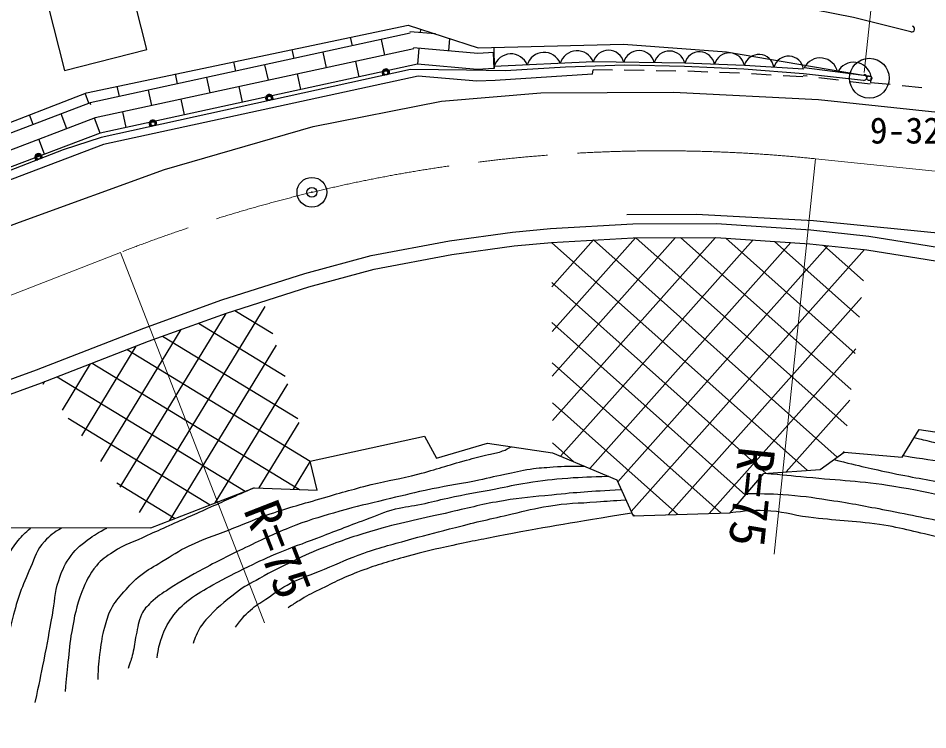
# Model space of a CAD drawing. Units: millimetres at full size, sheet at 1:1000; details may follow other scales. Extents: x 40000 to 680000, y 20000 to 380000.
# Drawn here: x 452780 to 498566, y 257209 to 293018 of the extents above; entities that cross this region are included whole.
import ezdxf
from ezdxf.enums import TextEntityAlignment as Align

# ---------------------------------------------------------------- set-up
doc = ezdxf.new("R2010")
doc.units = ezdxf.units.MM
doc.header["$LTSCALE"] = 1000
doc.header["$PDMODE"] = 32
doc.header["$PDSIZE"] = 500
doc.linetypes.add('CHAIN', pattern=[18.5, 12, -1.5, 3.5, -1.5])
for name, color, linetype, lineweight in [('M-BGD', 7, 'Continuous', 25), ('M-BMK', 2, 'CHAIN', 13), ('M-BMK-SRVR', 3, 'Continuous', 25), ('M-STR-HTXT', 7, 'Continuous', 13), ('M-STR-STRC', 7, 'Continuous', 25)]:
    doc.layers.add(name, color=color, linetype=linetype, lineweight=lineweight)
doc.styles.add('ＭＳ ゴシック', font='')
doc.styles.get('ＭＳ ゴシック').set_extended_font_data('MS Gothic')

msp = doc.modelspace()

# ---------------------------------------------------------------- linework, layer by layer
at = {"layer": 'M-BGD'}
for p, q in [((472407, 292672), (475926, 291535)), ((472504, 292259), (456395, 288765)), ((473777, 292229), (472485, 292340)), ((473026, 292294), (473041, 292467)), ((469601, 291629), (469507, 292063)), ((471236, 291165), (471067, 291947)), ((474453, 291369), (474506, 291994)), ((472688, 291480), (456652, 288002)), ((466669, 290993), (466571, 291445)), ((468304, 290529), (468135, 291311)), ((475913, 291244), (472678, 291520)), ((472890, 290699), (472958, 291497)), ((476724, 291284), (475913, 291246)), ((476744, 290484), (476707, 291283)), ((476717, 291555), (476744, 290484)), ((463737, 290357), (463635, 290828)), ((469940, 290065), (469770, 290847)), ((481725, 290817), (476742, 290584)), ((465373, 289893), (465203, 290675)), ((476744, 290484), (475879, 290444)), ((481695, 290205), (481719, 290417)), ((482690, 290404), (481719, 290417)), ((484290, 290382), (483290, 290396)), ((485890, 290360), (484890, 290374)), ((487489, 290310), (486490, 290348)), ((489088, 290250), (488088, 290288)), ((495713, 290090), (492341, 290522)), ((460805, 289722), (460699, 290211)), ((462441, 289258), (462271, 290040)), ((467008, 289430), (466839, 290211)), ((476787, 289886), (475868, 289843)), ((481695, 290205), (476787, 289886)), ((490685, 290159), (489687, 290219)), ((492282, 290062), (491284, 290122)), ((492488, 290100), (492290, 290125)), ((494075, 289897), (493083, 290024)), ((495713, 290090), (495679, 289788)), ((457873, 289086), (457763, 289594)), ((459509, 288622), (459339, 289404)), ((464076, 288794), (463907, 289576)), ((495662, 289693), (494670, 289820)), ((495679, 289788), (496675, 289692)), ((497272, 289635), (498267, 289538)), ((456342, 288736), (456150, 289241)), ((461144, 288158), (460975, 288940)), ((456398, 288757), (439086, 282196)), ((456432, 288656), (456407, 288768)), ((456653, 287998), (439369, 281448)), ((453536, 287673), (453353, 288156)), ((455223, 287456), (454939, 288204)), ((458212, 287522), (458043, 288304)), ((456909, 287240), (456625, 287988)), ((454103, 286176), (453820, 286925)), ((479627, 281737), (492504, 270264)), ((479638, 279495), (481745, 281859)), ((479650, 277252), (483856, 281974)), ((479661, 275010), (485871, 281980)), ((479673, 272768), (487885, 281986)), ((480083, 270974), (489781, 281860)), ((481548, 270363), (491676, 281732)), ((481745, 281859), (494007, 270934)), ((483870, 281974), (494500, 272504)), ((486117, 281981), (494707, 274329)), ((488404, 281953), (494914, 276153)), ((490843, 281788), (495120, 277978)), ((493316, 281594), (495327, 279803)), ((482958, 269691), (493541, 281570)), ((483633, 268194), (495375, 281374)), ((479637, 279719), (490411, 270120)), ((485491, 268025), (495231, 278958)), ((465197, 278517), (458875, 268137)), ((463225, 278164), (457903, 269425)), ((463683, 278311), (465599, 277145)), ((461856, 277668), (466226, 275006)), ((479647, 277700), (489390, 269021)), ((460972, 277348), (456931, 270713)), ((460047, 277013), (466853, 272868)), ((465767, 276570), (460381, 267727)), ((458707, 276512), (455959, 272001)), ((458266, 276342), (467479, 270730)), ((487557, 268088), (494939, 276374)), ((456504, 275659), (466934, 269306)), ((479658, 275682), (488161, 268107)), ((456408, 275622), (454987, 273289)), ((454110, 274732), (454015, 274577)), ((454741, 274976), (464202, 269213)), ((466338, 274623), (462683, 268623)), ((479668, 273664), (485981, 268040)), ((491439, 270191), (494646, 273791)), ((455293, 272884), (462442, 268529)), ((466909, 272677), (464900, 269379)), ((479678, 271646), (480741, 270699)), ((494295, 271142), (494354, 271208)), ((467479, 270730), (466619, 269317)), ((457746, 269634), (460683, 267845)), ((483687, 268075), (483801, 267973)), ((459455, 267367), (444734, 267345))]:
    msp.add_line(p, q, dxfattribs=at)
msp.add_lwpolyline([(453143, 298143), (455112, 290385), (459256, 291437), (457287, 299195)], close=True, dxfattribs=at)
for points in [[(439652, 280700), (436556, 279765), (433689, 279736), (429724, 282454), (426855, 289141), (430153, 283065), (433262, 281066), (436131, 281477), (456225, 289270), (472407, 292672)], [(475926, 291535), (483241, 291720), (488440, 291325), (495713, 290090)], [(492306, 290461), (489332, 290641), (486334, 290754), (481725, 290817)], [(475879, 290444), (472872, 290701), (456909, 287240), (439652, 280700)], [(475868, 289843), (472911, 290096), (457080, 286663), (439865, 280139)], [(442986, 271410), (453700, 275324), (459097, 277414), (463036, 278840), (467215, 280175), (470550, 281077), (474491, 281823), (477669, 282255), (479574, 282435), (483716, 282674), (487925, 282687), (492683, 282366), (495596, 282055), (501676, 281077), (507774, 280140), (513189, 279426), (519547, 278484), (524061, 277947)], [(443226, 270753), (453946, 274669), (459343, 276758), (463262, 278177), (467413, 279504), (470706, 280395), (474604, 281132), (477749, 281559), (479627, 281737), (483737, 281974), (487903, 281986), (492622, 281669), (495503, 281361), (501567, 280385), (507675, 279447), (513092, 278733), (519454, 277790), (523985, 277252)], [(459455, 267367), (464651, 269388), (467833, 269274), (467479, 270730), (473234, 271988), (473830, 270871), (476401, 271636), (479681, 271141), (482912, 269795), (483734, 267971), (488624, 268121), (490319, 270114), (493139, 270308), (494351, 271182), (497274, 270927), (498129, 272324), (512151, 270244), (514459, 263367)]]:
    msp.add_lwpolyline(points, dxfattribs=at)
for centre, radius, start, end in [((477585, 290347), 876, 21.0441, 164.3097), ((479246, 290425), 876, 21.0441, 164.3097), ((480907, 290503), 876, 21.0441, 164.3097), ((482490, 290615), 792, 13.236, 165.2013), ((484027, 290594), 792, 13.236, 165.2013), ((485563, 290573), 792, 13.236, 165.2013), ((487077, 290557), 769, 10.5218, 165.1514), ((488576, 290501), 769, 10.5218, 165.1514), ((490066, 290434), 762, 8.846, 164.2322), ((491553, 290344), 762, 8.846, 164.2322), ((493146, 290115), 902, 12.2499, 153.1432), ((494832, 289899), 902, 12.2499, 153.1432)]:
    msp.add_arc(centre, radius, start, end, dxfattribs=at)
for points, knots in [([(512949, 267867), (511977, 268210), (511719, 268306), (510920, 268554), (510311, 268743), (509964, 268832), (509353, 269012), (507847, 269457), (507016, 269750), (505502, 270164), (504153, 270534), (503395, 270735), (502033, 271054), (500766, 271351), (500030, 271393), (498764, 271690), (498415, 271772), (498300, 271797), (497874, 271907)], [0, 0, 0, 0, 1, 1, 1, 2, 2, 2, 3, 3, 3, 4, 4, 4, 5, 5, 5, 6, 6, 6, 6]), ([(456799, 259741), (456831, 260428), (456836, 260630), (456917, 261193), (456983, 261654), (457016, 261916), (457137, 262366), (457235, 262729), (457280, 262942), (457454, 263276), (457650, 263654), (457819, 263833), (458099, 264153), (458405, 264503), (458581, 264701), (458947, 264987), (459338, 265293), (459592, 265416), (460016, 265673), (460543, 265993), (460826, 266198), (461381, 266466), (462134, 266829), (462592, 266952), (463369, 267260), (464110, 267554), (464517, 267743), (465270, 268006), (466311, 268371), (466912, 268522), (467971, 268832), (468972, 269124), (469533, 269292), (470545, 269546), (471459, 269775), (471988, 269833), (472899, 270073), (473859, 270326), (474382, 270518), (475340, 270776), (475775, 270894), (476020, 270954), (476458, 271062), (476703, 271122), (476848, 271129), (477086, 271213), (477300, 271288), (477379, 271328), (477615, 271453)], [0, 0, 0, 0, 1, 1, 1, 2, 2, 2, 3, 3, 3, 4, 4, 4, 5, 5, 5, 6, 6, 6, 7, 7, 7, 8, 8, 8, 9, 9, 9, 10, 10, 10, 11, 11, 11, 12, 12, 12, 13, 13, 13, 14, 14, 14, 15, 15, 15, 16, 16, 16, 16]), ([(493828, 270805), (495254, 270460), (495633, 270368), (496797, 270125), (497971, 269881), (498635, 269776), (499813, 269559), (500415, 269448), (500752, 269386), (501355, 269278), (502879, 269004), (503735, 268861), (505259, 268581), (505782, 268484), (506073, 268415), (506596, 268317), (507946, 268064), (508720, 268004), (510056, 267685), (510975, 267466), (511480, 267303), (512373, 266995), (512761, 266861), (512891, 266818), (513361, 266639)], [0, 0, 0, 0, 1, 1, 1, 2, 2, 2, 3, 3, 3, 4, 4, 4, 5, 5, 5, 6, 6, 6, 7, 7, 7, 8, 8, 8, 8]), ([(497323, 271007), (499297, 270702), (499810, 270620), (501400, 270343), (503231, 270024), (504264, 269875), (506076, 269460), (507739, 269080), (508670, 268858), (510305, 268369), (510997, 268162), (511384, 268043), (512061, 267791), (512475, 267637), (512613, 267584), (513114, 267377)], [0, 0, 0, 0, 1, 1, 1, 2, 2, 2, 3, 3, 3, 4, 4, 4, 5, 5, 5, 5]), ([(481300, 270466), (480536, 270460), (480325, 270463), (479703, 270420), (479254, 270389), (479001, 270378), (478556, 270312), (478050, 270238), (477773, 270162), (477272, 270059), (476677, 269936), (476348, 269848), (475754, 269726), (474787, 269529), (474236, 269465), (473271, 269256), (472475, 269083), (472032, 268970), (471240, 268777), (470351, 268560), (469848, 268459), (468968, 268207), (468098, 267958), (467607, 267825), (466760, 267504), (465812, 267145), (465302, 266888), (464385, 266457), (463484, 266034), (462984, 265784), (462107, 265313), (461415, 264942), (461032, 264723), (460374, 264296), (460001, 264054), (459781, 263924), (459461, 263615), (459247, 263408), (459117, 263285), (458992, 263014), (458817, 262634), (458807, 262388), (458716, 261980), (458635, 261617), (458636, 261403), (458544, 261043), (458468, 260746), (458434, 260641), (458311, 260294)], [0, 0, 0, 0, 1, 1, 1, 2, 2, 2, 3, 3, 3, 4, 4, 4, 5, 5, 5, 6, 6, 6, 7, 7, 7, 8, 8, 8, 9, 9, 9, 10, 10, 10, 11, 11, 11, 12, 12, 12, 13, 13, 13, 14, 14, 14, 15, 15, 15, 16, 16, 16, 16]), ([(459772, 260839), (459842, 261308), (459870, 261474), (460008, 261859), (460154, 262266), (460260, 262494), (460514, 262845), (460808, 263252), (461008, 263464), (461406, 263772), (461834, 264102), (462115, 264230), (462585, 264497), (463271, 264887), (463670, 265080), (464378, 265429), (464954, 265714), (465282, 265864), (465875, 266112), (466624, 266426), (467059, 266565), (467818, 266854), (468781, 267222), (469316, 267440), (470284, 267796), (470863, 268009), (471175, 268168), (471772, 268321), (472275, 268450), (472571, 268457), (473080, 268562), (473601, 268669), (473885, 268759), (474405, 268871), (475344, 269073), (475877, 269153), (476820, 269336), (477435, 269455), (477775, 269545), (478393, 269643), (479189, 269770), (479640, 269813), (480444, 269876), (481246, 269939), (481520, 269945), (482503, 269965)], [0, 0, 0, 0, 1, 1, 1, 2, 2, 2, 3, 3, 3, 4, 4, 4, 5, 5, 5, 6, 6, 6, 7, 7, 7, 8, 8, 8, 9, 9, 9, 10, 10, 10, 11, 11, 11, 12, 12, 12, 13, 13, 13, 14, 14, 14, 15, 15, 15, 15]), ([(513626, 265850), (512894, 266110), (512691, 266174), (512086, 266364), (510929, 266729), (510270, 266906), (509085, 267168), (507940, 267422), (507292, 267536), (506136, 267740), (504592, 268014), (503714, 268085), (502171, 268365), (500084, 268744), (498946, 269123), (496852, 269455), (495149, 269724), (494177, 269743), (492461, 269910), (491625, 269992), (491361, 270018), (490319, 270114)], [0, 0, 0, 0, 1, 1, 1, 2, 2, 2, 3, 3, 3, 4, 4, 4, 5, 5, 5, 6, 6, 6, 7, 7, 7, 7]), ([(464651, 269388), (463586, 268909), (463318, 268788), (462462, 268406), (461643, 268040), (461181, 267840), (460363, 267471), (459938, 267280), (459698, 267178), (459277, 266979), (458604, 266660), (458178, 266565), (457559, 266150), (457207, 265913), (456983, 265795), (456714, 265467), (456342, 265013), (456205, 264697), (455988, 264152), (455689, 263403), (455620, 262946), (455474, 262153), (455364, 261556), (455349, 261214), (455284, 260611), (455222, 260036), (455205, 259850), (455146, 259137)], [0, 0, 0, 0, 1, 1, 1, 2, 2, 2, 3, 3, 3, 4, 4, 4, 5, 5, 5, 6, 6, 6, 7, 7, 7, 8, 8, 8, 9, 9, 9, 9]), ([(483139, 269290), (481451, 269184), (481001, 269163), (479635, 269023), (478685, 268926), (478148, 268894), (477206, 268737), (476151, 268562), (475572, 268398), (474530, 268161), (473078, 267831), (472253, 267685), (470821, 267277), (469806, 266987), (469244, 266795), (468258, 266417), (467608, 266169), (467254, 266005), (466628, 265701), (465954, 265373), (465574, 265190), (464922, 264820), (464461, 264560), (464179, 264447), (463763, 264119), (463130, 263620), (462758, 263347), (462232, 262736), (461996, 262461), (461873, 262288), (461733, 261953), (461668, 261797), (461641, 261734), (461591, 261544)], [0, 0, 0, 0, 1, 1, 1, 2, 2, 2, 3, 3, 3, 4, 4, 4, 5, 5, 5, 6, 6, 6, 7, 7, 7, 8, 8, 8, 9, 9, 9, 10, 10, 10, 11, 11, 11, 11]), ([(463718, 262367), (464026, 262784), (464130, 262937), (464465, 263231), (464748, 263480), (464940, 263579), (465252, 263790), (465730, 264112), (465978, 264329), (466493, 264587), (467134, 264909), (467528, 265014), (468192, 265287), (468966, 265605), (469384, 265823), (470174, 266099), (471103, 266425), (471644, 266545), (472591, 266812), (473448, 267053), (473931, 267176), (474794, 267395), (475903, 267676), (476527, 267820), (477642, 268075), (478357, 268238), (478754, 268349), (479478, 268470), (480411, 268627), (480947, 268608), (481891, 268680), (482467, 268724), (482650, 268738), (483367, 268785)], [0, 0, 0, 0, 1, 1, 1, 2, 2, 2, 3, 3, 3, 4, 4, 4, 5, 5, 5, 6, 6, 6, 7, 7, 7, 8, 8, 8, 9, 9, 9, 10, 10, 10, 11, 11, 11, 11]), ([(489453, 269096), (490449, 269093), (490735, 269089), (491553, 269027), (492450, 268959), (492949, 268877), (493838, 268739), (494953, 268565), (495573, 268438), (496681, 268226), (498024, 267968), (498773, 267805), (500113, 267524), (500959, 267347), (501429, 267230), (502276, 267057), (503186, 266872), (503693, 266755), (504608, 266604), (505577, 266445), (506129, 266417), (507099, 266265), (507959, 266131), (508437, 266033), (509291, 265869), (510475, 265641), (511130, 265472), (512313, 265235), (512948, 265108), (513149, 265067), (513940, 264914)], [0, 0, 0, 0, 1, 1, 1, 2, 2, 2, 3, 3, 3, 4, 4, 4, 5, 5, 5, 6, 6, 6, 7, 7, 7, 8, 8, 8, 9, 9, 9, 10, 10, 10, 10]), ([(483670, 268112), (480542, 267598), (479725, 267481), (477211, 266998), (476213, 266805), (475651, 266706), (474657, 266491), (473750, 266295), (473242, 266180), (472347, 265930), (471430, 265674), (470914, 265532), (470021, 265202), (469177, 264890), (468731, 264648), (467923, 264253), (467521, 264056), (467297, 263941), (466917, 263706), (466699, 263572), (466625, 263526), (466368, 263349)], [0, 0, 0, 0, 1, 1, 1, 2, 2, 2, 3, 3, 3, 4, 4, 4, 5, 5, 5, 6, 6, 6, 7, 7, 7, 7]), ([(514254, 263977), (511609, 264413), (510926, 264524), (508799, 264913), (506847, 265271), (505754, 265475), (503810, 265878), (502015, 266249), (501016, 266488), (499224, 266874), (498017, 267135), (497355, 267359), (496133, 267536), (494744, 267737), (493952, 267729), (492559, 267906), (491696, 268015), (491226, 268217), (490356, 268234), (489678, 268248), (489410, 268226), (488624, 268121)], [0, 0, 0, 0, 1, 1, 1, 2, 2, 2, 3, 3, 3, 4, 4, 4, 5, 5, 5, 6, 6, 6, 7, 7, 7, 7]), ([(449866, 257209), (449945, 258521), (449964, 258915), (450139, 259993), (450302, 260990), (450383, 261558), (450695, 262519), (451016, 263510), (451345, 264009), (451816, 264938), (452177, 265650), (452264, 266133), (452784, 266738), (453007, 266996), (453099, 267106), (453398, 267358)], [0, 0, 0, 0, 1, 1, 1, 2, 2, 2, 3, 3, 3, 4, 4, 4, 5, 5, 5, 5]), ([(454961, 267360), (454556, 267123), (454394, 267003), (454104, 266692), (453705, 266264), (453640, 265904), (453401, 265370), (452969, 264403), (452755, 263842), (452494, 262816), (452251, 261866), (452213, 261313), (452035, 260349), (451852, 259366), (451796, 259058), (451571, 257832)], [0, 0, 0, 0, 1, 1, 1, 2, 2, 2, 3, 3, 3, 4, 4, 4, 5, 5, 5, 5]), ([(453636, 258586), (453858, 259617), (453915, 259883), (454081, 260716), (454256, 261598), (454342, 262094), (454505, 262978), (454631, 263660), (454605, 264066), (454820, 264725), (454968, 265178), (455075, 265433), (455338, 265830), (455624, 266261), (455865, 266452), (456275, 266766), (456628, 267037), (456785, 267126), (457245, 267364)], [0, 0, 0, 0, 1, 1, 1, 2, 2, 2, 3, 3, 3, 4, 4, 4, 5, 5, 5, 6, 6, 6, 6])]:
    msp.add_open_spline(points, degree=3, knots=knots, dxfattribs=at)
at = {"layer": 'M-BMK'}
for p, q in [((521923, 282923), (492908, 285943)), ((457927, 281233), (439612, 274100))]:
    msp.add_line(p, q, dxfattribs=at)
msp.add_arc((485145, 211346), 75000, 84.05822, 111.27871, dxfattribs=at)
at = {"layer": 'M-BMK-SRVR'}
for centre, radius in [((495622, 289999), 1000), ((495622, 289999), 120), ((467564, 284257), 750)]:
    msp.add_circle(centre, radius, dxfattribs=at)
msp.add_point((467564, 284257), dxfattribs=at)
at = {"layer": 'M-STR-HTXT'}
for p, q in [((498001, 315575), (495369, 290291)), ((492908, 285943), (490838, 266051)), ((457927, 281233), (465185, 262597))]:
    msp.add_line(p, q, dxfattribs=at)
at = {"layer": 'M-STR-STRC'}
for points in [[(497719, 292333), (494821, 293049), (491921, 293625)], [(495327, 289887), (492312, 290214), (489311, 290457), (486319, 290581), (483318, 290663), (480322, 290562), (477315, 290372), (475340, 290401), (472528, 290434), (456954, 287022), (455052, 286387), (440171, 280622)], [(441219, 278368), (452842, 282758), (460143, 285398), (467621, 287572), (474087, 288846), (479089, 289267), (485758, 289297), (493064, 288921), (515666, 286533), (523489, 285774), (530750, 285323), (537683, 285304)], [(500073, 282104), (492810, 282823), (486901, 283140), (483420, 283128)]]:
    msp.add_lwpolyline(points, dxfattribs=at)
for centre, radius in [((471284, 290276), 112), ((471284, 290276), 100), ((465423, 288992), 112), ((465423, 288992), 100), ((459562, 287708), 112), ((459562, 287708), 100), ((453799, 286022), 100)]:
    msp.add_circle(centre, radius, dxfattribs=at)
for centre, radius, start, end in [((497755, 292478), 150, 256.1191, 76.1191), ((471284, 290276), 188, 335.4876, 229.2275), ((471284, 290276), 150, 323.7672, 240.9479), ((495343, 290036), 150, 263.8198, 83.8198), ((465423, 288992), 188, 335.4876, 229.2275), ((465423, 288992), 150, 323.7672, 240.9479), ((459562, 287708), 188, 335.4876, 229.2275), ((459562, 287708), 150, 323.7672, 240.9479), ((453799, 286022), 188, 344.3062, 238.046), ((453799, 286022), 150, 332.5857, 249.7664), ((453799, 286022), 112, 291.1761, 291.176)]:
    msp.add_arc(centre, radius, start, end, dxfattribs=at)

# ---------------------------------------------------------------- texts
at = {"layer": 'M-BMK-SRVR', "style": 'ＭＳ ゴシック'}
msp.add_text('9-32-0-1', height=1320, dxfattribs=at).set_placement((495645, 286315), align=Align.BOTTOM_LEFT)
at = {"layer": 'M-STR-HTXT', "style": 'ＭＳ ゴシック'}
msp.add_text('R=75', height=1833, rotation=264.058, dxfattribs=at).set_placement((490883, 271317), align=Align.TOP_LEFT)
msp.add_text('R=75', height=1833, rotation=291.279, dxfattribs=at).set_placement((463585, 268083), align=Align.BOTTOM_LEFT)

doc.saveas('drawing.dxf')
